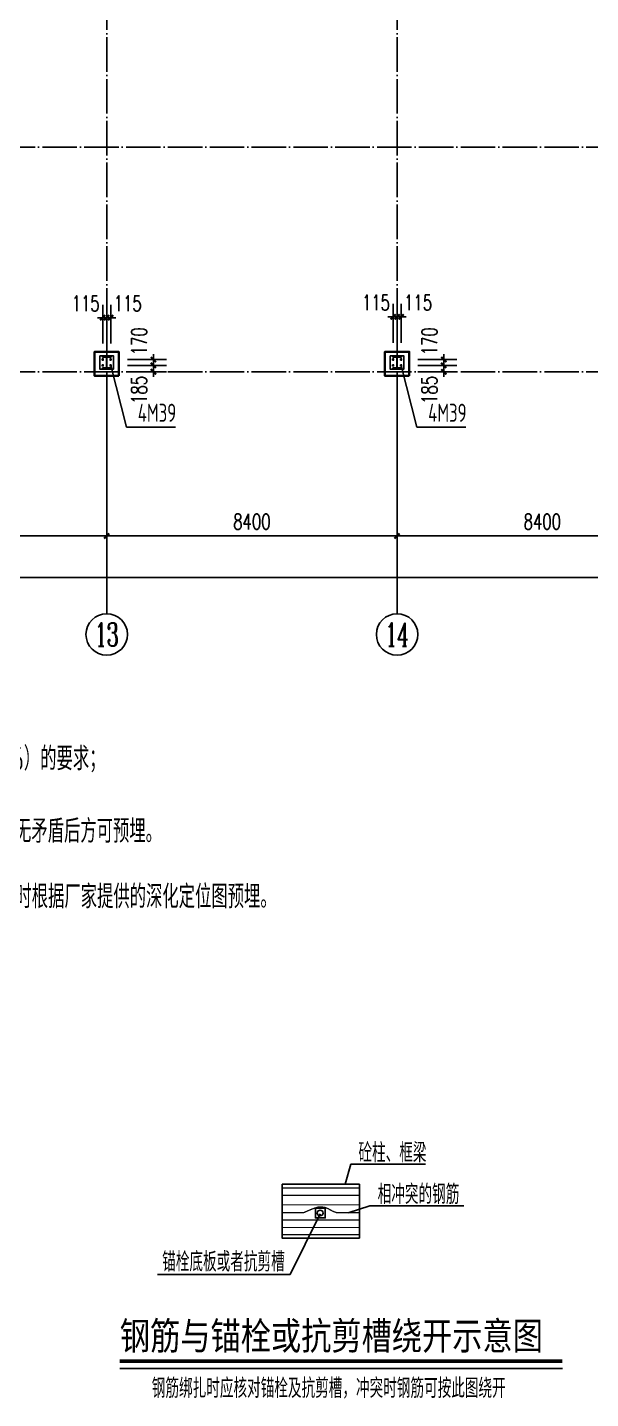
# Model space of a CAD drawing. Extents: x 712773 to 1022356, y -298958 to 209542.
# Drawn here: x 789830 to 806120, y -49924 to -10254 of the extents above; entities that cross this region are included whole.
import ezdxf
from ezdxf.enums import TextEntityAlignment as Align

# ---------------------------------------------------------------- set-up
doc = ezdxf.new("R2010")
doc.units = 0
doc.header["$LTSCALE"] = 500
doc.header["$MEASUREMENT"] = 0
doc.linetypes.add('DOTE', pattern=[2.42, 2, -0.2, 0.02, -0.2])
doc.layers.get('0').update_dxf_attribs({"linetype": 'CONTINUOUS'})
doc.layers.get('DEFPOINTS').update_dxf_attribs({"linetype": 'CONTINUOUS'})
doc.layers.add('0S-柱-线', color=50, linetype='CONTINUOUS', lineweight=30)
doc.layers.add('10', color=7, linetype='CONTINUOUS', lineweight=18)
for name, color, linetype in [('AXIS', 3, 'CONTINUOUS'), ('AXIS_TEXT', 7, 'CONTINUOUS'), ('DIM_LEAD', 3, 'CONTINUOUS'), ('DIM_SYMB', 3, 'CONTINUOUS'), ('DOTE', 1, 'DOTE'), ('PUB_DIM', 3, 'CONTINUOUS'), ('PUB_TEXT', 7, 'CONTINUOUS'), ('SHUOMING', 7, 'CONTINUOUS'), ('梁柱', 4, 'CONTINUOUS')]:
    doc.layers.add(name, color=color, linetype=linetype)
doc.styles.add('-宋体', font='', dxfattribs={"width": 0.8})
doc.styles.add('_TCH_AXIS', font='COMPLEX', dxfattribs={"bigfont": 'GBCBIG'})
doc.styles.add('_TCH_DIM_T3', font='SIMPLEX', dxfattribs={"width": 0.705882, "bigfont": 'GBCBIG'})
doc.styles.add('COMPLEX', font='COMPLEX')
doc.styles.add('TSSD_Dimension', font='Tssdeng.shx', dxfattribs={"width": 0.7, "bigfont": 'hztxt.shx'})
doc.styles.add('TSSD_Rein', font='tssdeng.shx', dxfattribs={"width": 0.7, "bigfont": 'hztxt.shx'})
doc.styles.get('-宋体').set_extended_font_data('SimSun')
doc.dimstyles.new('_TCH_ARCH&&150', dxfattribs={"dimtxt": 446.25, "dimasz": 150, "dimexe": 375, "dimexo": 450, "dimgap": 189.375, "dimtad": 1, "dimdec": 0, "dimzin": 0, "dimdsep": 46, "dimtxsty": '_TCH_DIM_T3', "dimblk": 'ARCHTICK', "dimcen": 0.09, "dimclrt": 7, "dimazin": 2, "dimtfac": 1, "dimtdec": 0, "dimtix": 1, "dimtmove": 2, "dimatfit": 3, "dimfxl": 0, "dimtolj": 1, "dimtzin": 0, "dimarcsym": 0})

# ---------------------------------------------------------------- blocks, each defined once
blk = doc.blocks.new('esrghhbgsehbgrth')
for p, q in [((751999, -20408), (752069, -20408)), ((751999, -20578), (752069, -20578)), ((752034, -20373), (752034, -20443)), ((752034, -20543), (752034, -20613)), ((752229, -20408), (752299, -20408)), ((752229, -20578), (752299, -20578)), ((752264, -20373), (752264, -20443)), ((752264, -20543), (752264, -20613))]:
    blk.add_line(p, q)
blk.add_lwpolyline([(751954, -20298), (752344, -20298), (752344, -20688), (751954, -20688)], close=True)
at = {"layer": '10', "color": 1}
for centre in [(752034, -20408), (752034, -20578), (752264, -20408), (752264, -20578)]:
    blk.add_circle(centre, 13, dxfattribs=at)
at = {"layer": '梁柱'}
for p, q in [((752024, -20323), (752274, -20323)), ((752024, -20337), (752024, -20323)), ((752024, -20337), (752274, -20337)), ((752145, -20649), (752145, -20337)), ((752154, -20649), (752154, -20337)), ((752274, -20323), (752274, -20337)), ((752274, -20649), (752024, -20649)), ((752024, -20663), (752024, -20649)), ((752274, -20663), (752024, -20663)), ((752274, -20649), (752274, -20663))]:
    blk.add_line(p, q, dxfattribs=at)
blk = doc.blocks.new('_ArchTick')
at = {"color": 0, "linetype": 'ByBlock', "const_width": 0.4}
blk.add_lwpolyline([(-0.5, -0.5), (0.5, 0.5)], dxfattribs=at)
blk = doc.blocks.new('*D289')
at = {"layer": 'AXIS', "color": 0, "lineweight": -2, "transparency": 16777216}
for p, q in [((750123, -21667), (750123, -26542)), ((817323, -21667), (817323, -26542)), ((750123, -26167), (817323, -26167))]:
    blk.add_line(p, q, dxfattribs=at)
at = {"layer": 'DEFPOINTS', "color": 0, "transparency": 16777216}
for p in [(750123, -21217), (817323, -21217), (817323, -26167)]:
    blk.add_point(p, dxfattribs=at)
at = {"layer": 'AXIS', "color": 0, "lineweight": -2, "transparency": 16777216, "xscale": 150, "yscale": 150, "zscale": 150, "rotation": 180}
blk.add_blockref('_ArchTick', (750123, -26167), dxfattribs=at)
at = {"layer": 'AXIS', "color": 0, "lineweight": -2, "transparency": 16777216, "xscale": 150, "yscale": 150, "zscale": 150}
blk.add_blockref('_ArchTick', (817323, -26167), dxfattribs=at)
at = {"layer": 'AXIS', "color": 7, "transparency": 16777216, "insert": (783723, -25754), "char_height": 446.2, "attachment_point": 5, "style": '_TCH_DIM_T3'}
blk.add_mtext('\\A1;67200', dxfattribs=at)
blk = doc.blocks.new('*D295')
at = {"layer": 'AXIS', "color": 0, "lineweight": -2, "transparency": 16777216}
for p, q in [((783923, -21667), (783923, -25342)), ((792123, -21667), (792123, -25342)), ((783923, -24967), (792123, -24967))]:
    blk.add_line(p, q, dxfattribs=at)
at = {"layer": 'DEFPOINTS', "color": 0, "transparency": 16777216}
for p in [(783923, -21217), (792123, -21217), (792123, -24967)]:
    blk.add_point(p, dxfattribs=at)
at = {"layer": 'AXIS', "color": 0, "lineweight": -2, "transparency": 16777216, "xscale": 150, "yscale": 150, "zscale": 150, "rotation": 180}
blk.add_blockref('_ArchTick', (783923, -24967), dxfattribs=at)
at = {"layer": 'AXIS', "color": 0, "lineweight": -2, "transparency": 16777216, "xscale": 150, "yscale": 150, "zscale": 150}
blk.add_blockref('_ArchTick', (792123, -24967), dxfattribs=at)
at = {"layer": 'AXIS', "color": 7, "transparency": 16777216, "insert": (788023, -24554), "char_height": 446.2, "attachment_point": 5, "style": '_TCH_DIM_T3'}
blk.add_mtext('\\A1;8200', dxfattribs=at)
blk = doc.blocks.new('*D296')
at = {"layer": 'AXIS', "color": 0, "lineweight": -2, "transparency": 16777216}
for p, q in [((792123, -21667), (792123, -25342)), ((800523, -21667), (800523, -25342)), ((792123, -24967), (800523, -24967))]:
    blk.add_line(p, q, dxfattribs=at)
at = {"layer": 'DEFPOINTS', "color": 0, "transparency": 16777216}
for p in [(792123, -21217), (800523, -21217), (800523, -24967)]:
    blk.add_point(p, dxfattribs=at)
at = {"layer": 'AXIS', "color": 0, "lineweight": -2, "transparency": 16777216, "xscale": 150, "yscale": 150, "zscale": 150, "rotation": 180}
blk.add_blockref('_ArchTick', (792123, -24967), dxfattribs=at)
at = {"layer": 'AXIS', "color": 0, "lineweight": -2, "transparency": 16777216, "xscale": 150, "yscale": 150, "zscale": 150}
blk.add_blockref('_ArchTick', (800523, -24967), dxfattribs=at)
at = {"layer": 'AXIS', "color": 7, "transparency": 16777216, "insert": (796323, -24554), "char_height": 446.2, "attachment_point": 5, "style": '_TCH_DIM_T3'}
blk.add_mtext('\\A1;8400', dxfattribs=at)
blk = doc.blocks.new('*D297')
at = {"layer": 'AXIS', "color": 0, "lineweight": -2, "transparency": 16777216}
for p, q in [((800523, -21667), (800523, -25342)), ((808923, -21667), (808923, -25342)), ((800523, -24967), (808923, -24967))]:
    blk.add_line(p, q, dxfattribs=at)
at = {"layer": 'DEFPOINTS', "color": 0, "transparency": 16777216}
for p in [(800523, -21217), (808923, -21217), (808923, -24967)]:
    blk.add_point(p, dxfattribs=at)
at = {"layer": 'AXIS', "color": 0, "lineweight": -2, "transparency": 16777216, "xscale": 150, "yscale": 150, "zscale": 150, "rotation": 180}
blk.add_blockref('_ArchTick', (800523, -24967), dxfattribs=at)
at = {"layer": 'AXIS', "color": 0, "lineweight": -2, "transparency": 16777216, "xscale": 150, "yscale": 150, "zscale": 150}
blk.add_blockref('_ArchTick', (808923, -24967), dxfattribs=at)
at = {"layer": 'AXIS', "color": 7, "transparency": 16777216, "insert": (804723, -24554), "char_height": 446.2, "attachment_point": 5, "style": '_TCH_DIM_T3'}
blk.add_mtext('\\A1;8400', dxfattribs=at)
blk = doc.blocks.new('*D353')
at = {"layer": 'DEFPOINTS', "color": 0, "transparency": 16777216}
for p in [(792273, -19862), (792273, -20032), (793473, -19862)]:
    blk.add_point(p, dxfattribs=at)
at = {"layer": 'PUB_DIM', "color": 0, "lineweight": -2, "transparency": 16777216}
for p, q in [((793473, -19862), (793473, -19712)), ((792723, -19862), (793848, -19862)), ((792723, -20032), (793848, -20032)), ((793473, -20032), (793473, -19862)), ((793473, -20032), (793473, -20182))]:
    blk.add_line(p, q, dxfattribs=at)
at = {"layer": 'PUB_DIM', "color": 0, "lineweight": -2, "transparency": 16777216, "xscale": 150, "yscale": 150, "zscale": 150}
for p, rotation in [((793473, -19862), 270), ((793473, -20032), 90)]:
    blk.add_blockref('_ArchTick', p, dxfattribs=dict(at, rotation=rotation))
at = {"layer": 'PUB_DIM', "color": 7, "transparency": 16777216, "insert": (793061, -19337), "char_height": 446.2, "attachment_point": 5, "rotation": 90, "style": '_TCH_DIM_T3'}
blk.add_mtext('\\A1;170', dxfattribs=at)
blk = doc.blocks.new('*D354')
at = {"layer": 'DEFPOINTS', "color": 0, "transparency": 16777216}
for p in [(792273, -20032), (792273, -20217), (793473, -20032)]:
    blk.add_point(p, dxfattribs=at)
at = {"layer": 'PUB_DIM', "color": 0, "lineweight": -2, "transparency": 16777216}
for p, q in [((792723, -20032), (793848, -20032)), ((792723, -20217), (793848, -20217)), ((793473, -20032), (793473, -19882)), ((793473, -20217), (793473, -20032)), ((793473, -20217), (793473, -20367))]:
    blk.add_line(p, q, dxfattribs=at)
at = {"layer": 'PUB_DIM', "color": 0, "lineweight": -2, "transparency": 16777216, "xscale": 150, "yscale": 150, "zscale": 150}
for p, rotation in [((793473, -20032), 270), ((793473, -20217), 90)]:
    blk.add_blockref('_ArchTick', p, dxfattribs=dict(at, rotation=rotation))
at = {"layer": 'PUB_DIM', "color": 7, "transparency": 16777216, "insert": (793061, -20742), "char_height": 446.2, "attachment_point": 5, "rotation": 90, "style": '_TCH_DIM_T3'}
blk.add_mtext('\\A1;185', dxfattribs=at)
blk = doc.blocks.new('*D355')
at = {"layer": 'DEFPOINTS', "color": 0, "transparency": 16777216}
for p in [(792123, -18652), (792008, -19852), (792123, -19852)]:
    blk.add_point(p, dxfattribs=at)
at = {"layer": 'PUB_DIM', "color": 0, "lineweight": -2, "transparency": 16777216}
for p, q in [((792008, -19402), (792008, -18277)), ((792123, -19402), (792123, -18277)), ((792008, -18652), (791858, -18652)), ((792008, -18652), (792123, -18652)), ((792123, -18652), (792273, -18652))]:
    blk.add_line(p, q, dxfattribs=at)
at = {"layer": 'PUB_DIM', "color": 0, "lineweight": -2, "transparency": 16777216, "xscale": 150, "yscale": 150, "zscale": 150}
blk.add_blockref('_ArchTick', (792008, -18652), dxfattribs=at)
at = {"layer": 'PUB_DIM', "color": 0, "lineweight": -2, "transparency": 16777216, "xscale": 150, "yscale": 150, "zscale": 150, "rotation": 180}
blk.add_blockref('_ArchTick', (792123, -18652), dxfattribs=at)
at = {"layer": 'PUB_DIM', "color": 7, "transparency": 16777216, "insert": (791513, -18239), "char_height": 446.2, "attachment_point": 5, "style": '_TCH_DIM_T3'}
blk.add_mtext('\\A1;115', dxfattribs=at)
blk = doc.blocks.new('*D356')
at = {"layer": 'DEFPOINTS', "color": 0, "transparency": 16777216}
for p in [(792238, -18652), (792123, -19852), (792238, -19852)]:
    blk.add_point(p, dxfattribs=at)
at = {"layer": 'PUB_DIM', "color": 0, "lineweight": -2, "transparency": 16777216}
for p, q in [((792123, -19402), (792123, -18277)), ((792238, -19402), (792238, -18277)), ((792123, -18652), (791973, -18652)), ((792123, -18652), (792238, -18652)), ((792238, -18652), (792388, -18652))]:
    blk.add_line(p, q, dxfattribs=at)
at = {"layer": 'PUB_DIM', "color": 0, "lineweight": -2, "transparency": 16777216, "xscale": 150, "yscale": 150, "zscale": 150}
blk.add_blockref('_ArchTick', (792123, -18652), dxfattribs=at)
at = {"layer": 'PUB_DIM', "color": 0, "lineweight": -2, "transparency": 16777216, "xscale": 150, "yscale": 150, "zscale": 150, "rotation": 180}
blk.add_blockref('_ArchTick', (792238, -18652), dxfattribs=at)
at = {"layer": 'PUB_DIM', "color": 7, "transparency": 16777216, "insert": (792733, -18239), "char_height": 446.2, "attachment_point": 5, "style": '_TCH_DIM_T3'}
blk.add_mtext('\\A1;115', dxfattribs=at)
blk = doc.blocks.new('*D357')
at = {"layer": 'DEFPOINTS', "color": 0, "transparency": 16777216}
for p in [(800673, -19862), (800673, -20032), (801873, -19862)]:
    blk.add_point(p, dxfattribs=at)
at = {"layer": 'PUB_DIM', "color": 0, "lineweight": -2, "transparency": 16777216}
for p, q in [((801873, -19862), (801873, -19712)), ((801123, -19862), (802248, -19862)), ((801123, -20032), (802248, -20032)), ((801873, -20032), (801873, -19862)), ((801873, -20032), (801873, -20182))]:
    blk.add_line(p, q, dxfattribs=at)
at = {"layer": 'PUB_DIM', "color": 0, "lineweight": -2, "transparency": 16777216, "xscale": 150, "yscale": 150, "zscale": 150}
for p, rotation in [((801873, -19862), 270), ((801873, -20032), 90)]:
    blk.add_blockref('_ArchTick', p, dxfattribs=dict(at, rotation=rotation))
at = {"layer": 'PUB_DIM', "color": 7, "transparency": 16777216, "insert": (801461, -19337), "char_height": 446.2, "attachment_point": 5, "rotation": 90, "style": '_TCH_DIM_T3'}
blk.add_mtext('\\A1;170', dxfattribs=at)
blk = doc.blocks.new('*D358')
at = {"layer": 'DEFPOINTS', "color": 0, "transparency": 16777216}
for p in [(800673, -20032), (800673, -20217), (801873, -20032)]:
    blk.add_point(p, dxfattribs=at)
at = {"layer": 'PUB_DIM', "color": 0, "lineweight": -2, "transparency": 16777216}
for p, q in [((801123, -20032), (802248, -20032)), ((801123, -20217), (802248, -20217)), ((801873, -20032), (801873, -19882)), ((801873, -20217), (801873, -20032)), ((801873, -20217), (801873, -20367))]:
    blk.add_line(p, q, dxfattribs=at)
at = {"layer": 'PUB_DIM', "color": 0, "lineweight": -2, "transparency": 16777216, "xscale": 150, "yscale": 150, "zscale": 150}
for p, rotation in [((801873, -20032), 270), ((801873, -20217), 90)]:
    blk.add_blockref('_ArchTick', p, dxfattribs=dict(at, rotation=rotation))
at = {"layer": 'PUB_DIM', "color": 7, "transparency": 16777216, "insert": (801461, -20742), "char_height": 446.2, "attachment_point": 5, "rotation": 90, "style": '_TCH_DIM_T3'}
blk.add_mtext('\\A1;185', dxfattribs=at)
blk = doc.blocks.new('*D359')
at = {"layer": 'DEFPOINTS', "color": 0, "transparency": 16777216}
for p in [(800523, -18627), (800408, -19827), (800523, -19827)]:
    blk.add_point(p, dxfattribs=at)
at = {"layer": 'PUB_DIM', "color": 0, "lineweight": -2, "transparency": 16777216}
for p, q in [((800408, -18627), (800258, -18627)), ((800408, -19377), (800408, -18252)), ((800408, -18627), (800523, -18627)), ((800523, -19377), (800523, -18252)), ((800523, -18627), (800673, -18627))]:
    blk.add_line(p, q, dxfattribs=at)
at = {"layer": 'PUB_DIM', "color": 0, "lineweight": -2, "transparency": 16777216, "xscale": 150, "yscale": 150, "zscale": 150}
blk.add_blockref('_ArchTick', (800408, -18627), dxfattribs=at)
at = {"layer": 'PUB_DIM', "color": 0, "lineweight": -2, "transparency": 16777216, "xscale": 150, "yscale": 150, "zscale": 150, "rotation": 180}
blk.add_blockref('_ArchTick', (800523, -18627), dxfattribs=at)
at = {"layer": 'PUB_DIM', "color": 7, "transparency": 16777216, "insert": (799913, -18214), "char_height": 446.2, "attachment_point": 5, "style": '_TCH_DIM_T3'}
blk.add_mtext('\\A1;115', dxfattribs=at)
blk = doc.blocks.new('*D360')
at = {"layer": 'DEFPOINTS', "color": 0, "transparency": 16777216}
for p in [(800638, -18627), (800523, -19827), (800638, -19827)]:
    blk.add_point(p, dxfattribs=at)
at = {"layer": 'PUB_DIM', "color": 0, "lineweight": -2, "transparency": 16777216}
for p, q in [((800523, -18627), (800373, -18627)), ((800523, -19377), (800523, -18252)), ((800523, -18627), (800638, -18627)), ((800638, -19377), (800638, -18252)), ((800638, -18627), (800788, -18627))]:
    blk.add_line(p, q, dxfattribs=at)
at = {"layer": 'PUB_DIM', "color": 0, "lineweight": -2, "transparency": 16777216, "xscale": 150, "yscale": 150, "zscale": 150}
blk.add_blockref('_ArchTick', (800523, -18627), dxfattribs=at)
at = {"layer": 'PUB_DIM', "color": 0, "lineweight": -2, "transparency": 16777216, "xscale": 150, "yscale": 150, "zscale": 150, "rotation": 180}
blk.add_blockref('_ArchTick', (800638, -18627), dxfattribs=at)
at = {"layer": 'PUB_DIM', "color": 7, "transparency": 16777216, "insert": (801133, -18214), "char_height": 446.2, "attachment_point": 5, "style": '_TCH_DIM_T3'}
blk.add_mtext('\\A1;115', dxfattribs=at)
blk = doc.blocks.new('_AXISO')
blk.add_circle((0, 0), 0.5)
at = {"layer": 'AXIS_TEXT', "style": 'COMPLEX', "width": 1.302083}
blk.add_attdef('A', text='', height=0.56, dxfattribs=at).set_placement((-0.25, -0.28), (0.25, -0.28), align=Align.FIT)

msp = doc.modelspace()

# ---------------------------------------------------------------- linework, layer by layer
at = {"color": 4}
for p, q in [((799024.8, -43722), (799182.2, -43142.7)), ((799182.2, -43142.7), (801344.8, -43142.7)), ((799111, -44548.8), (799738.3, -44346.9)), ((799738.3, -44346.9), (802454.7, -44346.9)), ((798298.8, -44582.6), (797432.5, -46333.1)), ((793597.1, -46333.1), (797432.5, -46333.1))]:
    msp.add_line(p, q, dxfattribs=at)
at = {"color": 6, "const_width": 37.5}
for points in [[(797194.4, -43834), (799435.7, -43834)], [(797194.4, -44043.3), (799435.7, -44043.3)], [(797194.4, -44317.9), (799435.7, -44317.9)], [(797810.9, -44548.8), (797921.9, -44500), (798020.1, -44458.6), (798127.9, -44416.5), (798233.6, -44383.9), (798288.2, -44377.9), (798426, -44388.8), (798530.5, -44430.7), (798658.7, -44501.9), (798786.3, -44548.8)], [(797194.4, -44548.8), (797810.9, -44548.8)], [(797194.4, -44759.5), (799435.7, -44759.5)], [(798786.3, -44548.8), (799435.7, -44548.8)], [(797194.4, -44974.2), (799435.7, -44974.2)], [(797194.4, -45180.9), (799435.7, -45180.9)]]:
    msp.add_lwpolyline(points, dxfattribs=at)
at = {"color": 4}
for points in [[(797194.4, -43722), (799435.7, -43722), (799435.7, -45278.1), (797194.4, -45278.1)], [(798159.8, -44416.8), (798445.6, -44416.8), (798445.6, -44694.8), (798159.8, -44694.8)]]:
    msp.add_lwpolyline(points, close=True, dxfattribs=at)
msp.add_circle((798297.8, -44554.6), 82.3, dxfattribs=at)
at = {"layer": '0S-柱-线'}
for points in [[(792473, -20336.8), (792473, -19636.8), (791773, -19636.8), (791773, -20336.8)], [(800873, -20336.8), (800873, -19636.8), (800173, -19636.8), (800173, -20336.8)]]:
    msp.add_lwpolyline(points, close=True, dxfattribs=at)
at = {"layer": 'AXIS'}
for p, q in [((792123, -21216.8), (792123, -27216.8)), ((800523, -21216.8), (800523, -27216.8))]:
    msp.add_line(p, q, dxfattribs=at)
at = {"layer": 'DIM_LEAD'}
for p, q in [((792238, -20031.8), (792695.8, -21822.7)), ((800638, -20031.8), (801095.8, -21822.7)), ((792695.8, -21822.7), (794111, -21822.7)), ((801095.8, -21822.7), (802511, -21822.7))]:
    msp.add_line(p, q, dxfattribs=at)
at = {"layer": 'DIM_SYMB', "const_width": 105.5}
msp.add_lwpolyline([(792502.5, -48840.4), (805306, -48840.4)], dxfattribs=at)
at = {"layer": 'DIM_SYMB'}
msp.add_lwpolyline([(792502.5, -49051.4), (805306, -49051.4)], dxfattribs=at)
at = {"layer": 'DOTE'}
for p, q in [((792123, -21216.8), (792123, 19783.2)), ((800523, -21216.8), (800523, 19783.2)), ((749123, -13716.8), (818323, -13716.8)), ((749123, -20216.8), (818323, -20216.8))]:
    msp.add_line(p, q, dxfattribs=at)

# ---------------------------------------------------------------- block references
for p in [(39973.6, 546.2), (48373.6, 546.2)]:
    msp.add_blockref('esrghhbgsehbgrth', p)
at = {"layer": 'AXIS'}
ref = msp.add_blockref('_AXISO', (792123, -27816.8), dxfattribs=dict(at, xscale=1200, yscale=1200, zscale=1200))
ref.add_attrib('A', '13', dxfattribs={"layer": 'AXIS_TEXT', "height": 678.82, "style": '_TCH_AXIS', "width": 0.905172}).set_placement((791783.6, -28156.2), (792462.4, -28156.2), align=Align.FIT)
ref = msp.add_blockref('_AXISO', (800523, -27816.8), dxfattribs=dict(at, xscale=1200, yscale=1200, zscale=1200))
ref.add_attrib('A', '14', dxfattribs={"layer": 'AXIS_TEXT', "height": 678.82, "style": '_TCH_AXIS', "width": 0.846774}).set_placement((800183.6, -28156.2), (800862.4, -28156.2), align=Align.FIT)

# ---------------------------------------------------------------- texts
at = {"layer": 'PUB_TEXT'}
for s, height, style, width, p in [('4M39', 525, 'TSSD_Rein', 0.7, (793022.7, -21665.2)), ('4M39', 525, 'TSSD_Rein', 0.7, (801422.7, -21665.2)), ('钢筋与锚栓或抗剪槽绕开示意图', 801.255, '-宋体', 0.8, (792502.5, -48509.2))]:
    msp.add_text(s, height=height, dxfattribs=dict(at, style=style, width=width)).set_placement(p)
at = {"layer": 'PUB_TEXT', "color": 1, "style": 'TSSD_Dimension', "width": 0.7}
for s, p in [('1、锚栓材质为Q235B,其质量应符合《碳素结构钢》（GB700-2006）的要求；', (774907.6, -31746.5)), ('3、锚栓预埋时请钢结构施工单位配合，并核对钢架柱脚大样图，确认无矛盾后方可预埋。', (774978.3, -33843.7)), ('5、此锚栓定位尺寸仅供参考，预埋前应由钢结构厂家深化放样，预埋时根据厂家提供的深化定位图预埋。', (774978.3, -35738.6))]:
    msp.add_text(s, height=674.993, dxfattribs=at).set_placement(p)
at = {"layer": 'SHUOMING', "color": 6, "style": 'TSSD_Rein', "width": 0.7}
for s, p in [('砼柱、框梁', (799405.1, -43090.6)), ('相冲突的钢筋', (799961.2, -44294.8)), ('锚栓底板或者抗剪槽', (793728.3, -46247.6)), ('钢筋绑扎时应核对锚栓及抗剪槽，冲突时钢筋可按此图绕开', (793427.6, -49905.3))]:
    msp.add_text(s, height=562.5, dxfattribs=at).set_placement(p)

# ---------------------------------------------------------------- dimensions: what is measured, and where the dimension line sits
at = {"layer": 'AXIS'}
for p1, p2, distance, picture, middle in [((750123, -21216.8), (817323, -21216.8), -4950, '*D289', (783723, -25754.3)), ((783923, -21216.8), (792123, -21216.8), -3750, '*D295', (788023, -24554.3)), ((792123, -21216.8), (800523, -21216.8), -3750, '*D296', (796323, -24554.3)), ((800523, -21216.8), (808923, -21216.8), -3750, '*D297', (804723, -24554.3))]:
    dim = msp.add_aligned_dim(p1=p1, p2=p2, distance=distance, dimstyle='_TCH_ARCH&&150', dxfattribs=at)
    dim.commit()
    dim.dimension.update_dxf_attribs({"geometry": picture, "text_midpoint": middle})
at = {"layer": 'PUB_DIM'}
for base, p1, p2, angle, picture, middle in [((792123, -18651.8), (792008, -19851.8), (792123, -19851.8), 0, '*D355', (791513, -18239.3)), ((792238, -18651.8), (792123, -19851.8), (792238, -19851.8), 0, '*D356', (792733, -18239.3)), ((800523, -18626.8), (800408, -19826.8), (800523, -19826.8), 0, '*D359', (799913, -18214.3)), ((800638, -18626.8), (800523, -19826.8), (800638, -19826.8), 0, '*D360', (801133, -18214.3)), ((793473, -19861.8), (792273, -20031.8), (792273, -19861.8), 90, '*D353', (793060.5, -19336.8)), ((801873, -19861.8), (800673, -20031.8), (800673, -19861.8), 90, '*D357', (801460.5, -19336.8)), ((793473, -20031.8), (792273, -20216.8), (792273, -20031.8), 90, '*D354', (793060.5, -20741.8)), ((801873, -20031.8), (800673, -20216.8), (800673, -20031.8), 90, '*D358', (801460.5, -20741.8))]:
    dim = msp.add_linear_dim(base=base, p1=p1, p2=p2, angle=angle, dimstyle='_TCH_ARCH&&150', dxfattribs=at)
    dim.commit()
    dim.dimension.update_dxf_attribs({"geometry": picture, "text_midpoint": middle, "dimtype": 129})

doc.saveas('drawing.dxf')
